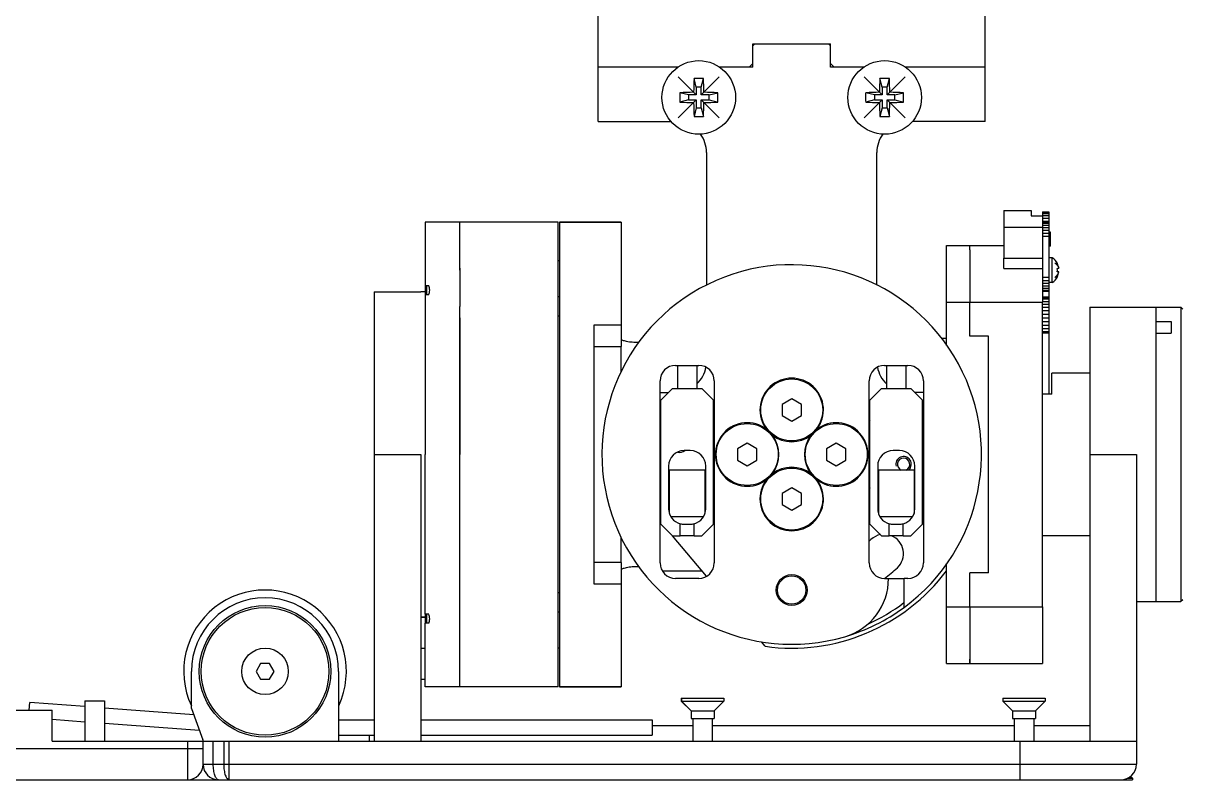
# Model space of a CAD drawing. Header units: millimetres. Extents: x 0 to 594, y 0 to 420.
# Drawn here: x 42.1 to 117, y 107.5 to 156.4 of the extents above; entities that cross this region are included whole.
import ezdxf

# ---------------------------------------------------------------- set-up
doc = ezdxf.new("R2010")
doc.units = ezdxf.units.MM
doc.header["$LTSCALE"] = 32.67
doc.layers.get('0').update_dxf_attribs({"linetype": 'CONTINUOUS'})
for name, color, linetype in [('APSF_BLANK_LAYER', 7, 'CONTINUOUS'), ('AXIS', 7, 'CONTINUOUS'), ('COSMETIC', 7, 'CONTINUOUS')]:
    doc.layers.add(name, color=color, linetype=linetype)

msp = doc.modelspace()

# ---------------------------------------------------------------- linework, layer by layer
at = {"color": 7, "linetype": 'CONTINUOUS'}
for p, q in [((79.253, 150.047), (79.253, 161.212)), ((104.253, 150.047), (104.253, 161.212)), ((89.253, 155.047), (94.253, 155.047)), ((89.253, 153.547), (89.253, 155.047)), ((89.378, 155.047), (89.253, 154.922)), ((94.253, 154.922), (94.128, 155.047)), ((94.253, 153.547), (94.253, 155.047)), ((84.409, 153.547), (79.253, 153.547)), ((89.253, 153.547), (87.097, 153.547)), ((89.003, 153.547), (89.253, 153.797)), ((94.253, 153.797), (94.503, 153.547)), ((96.409, 153.547), (94.253, 153.547)), ((104.253, 153.547), (99.097, 153.547)), ((85.587, 152.259), (85.447, 152.82)), ((85.918, 152.259), (86.058, 152.82)), ((97.587, 152.259), (97.447, 152.82)), ((97.918, 152.259), (98.058, 152.82)), ((85.918, 152.259), (85.587, 152.259)), ((85.587, 152.259), (85.587, 151.763)), ((85.918, 151.763), (85.918, 152.259)), ((97.918, 152.259), (97.587, 152.259)), ((97.587, 152.259), (97.587, 151.763)), ((97.918, 151.763), (97.918, 152.259)), ((85.09, 151.763), (84.53, 151.903)), ((85.09, 151.431), (84.53, 151.291)), ((85.587, 151.763), (85.09, 151.763)), ((85.09, 151.763), (85.09, 151.431)), ((85.09, 151.431), (85.587, 151.431)), ((85.587, 151.763), (85.422, 151.928)), ((85.587, 151.431), (85.422, 151.266)), ((85.587, 151.431), (85.587, 150.934)), ((85.918, 151.763), (86.084, 151.928)), ((86.415, 151.763), (85.918, 151.763)), ((85.918, 151.431), (86.415, 151.431)), ((85.918, 151.431), (86.084, 151.266)), ((85.918, 150.934), (85.918, 151.431)), ((86.415, 151.763), (86.976, 151.903)), ((86.415, 151.431), (86.415, 151.763)), ((86.415, 151.431), (86.976, 151.291)), ((97.09, 151.763), (96.53, 151.903)), ((97.09, 151.431), (96.53, 151.291)), ((97.587, 151.763), (97.09, 151.763)), ((97.09, 151.763), (97.09, 151.431)), ((97.09, 151.431), (97.587, 151.431)), ((97.587, 151.763), (97.422, 151.928)), ((97.587, 151.431), (97.422, 151.266)), ((97.587, 151.431), (97.587, 150.934)), ((97.918, 151.763), (98.084, 151.928)), ((98.415, 151.763), (97.918, 151.763)), ((97.918, 151.431), (98.415, 151.431)), ((97.918, 151.431), (98.084, 151.266)), ((97.918, 150.934), (97.918, 151.431)), ((98.415, 151.763), (98.976, 151.903)), ((98.415, 151.431), (98.415, 151.763)), ((98.415, 151.431), (98.976, 151.291)), ((85.587, 150.934), (85.447, 150.374)), ((85.587, 150.934), (85.918, 150.934)), ((85.918, 150.934), (86.058, 150.374)), ((97.587, 150.934), (97.447, 150.374)), ((97.587, 150.934), (97.918, 150.934)), ((97.918, 150.934), (98.058, 150.374)), ((79.253, 150.047), (83.96, 150.047)), ((104.253, 150.047), (99.546, 150.047)), ((86.253, 148.047), (86.253, 139.486)), ((97.253, 139.477), (97.253, 148.047)), ((105.453, 144.297), (107.203, 144.297)), ((105.453, 144.297), (105.453, 143.21)), ((107.203, 144.297), (107.203, 143.958)), ((107.203, 143.958), (107.953, 143.958)), ((107.953, 143.958), (107.953, 143.636)), ((80.753, 143.547), (76.753, 143.547)), ((80.753, 143.547), (80.753, 138.718)), ((107.953, 143.21), (105.453, 143.21)), ((105.453, 143.21), (105.453, 141.228)), ((107.953, 143.636), (107.953, 143.21)), ((107.953, 143.603), (108.351, 143.603)), ((107.953, 143.598), (108.351, 143.598)), ((107.953, 143.21), (107.953, 141.228)), ((108.351, 143.598), (108.351, 143.603)), ((107.953, 142.647), (108.351, 142.647)), ((108.453, 142.9), (108.351, 142.927)), ((108.453, 141.994), (108.453, 142.9)), ((101.753, 138.38), (101.753, 142.047)), ((103.253, 141.762), (103.253, 142.047)), ((103.253, 141.762), (103.253, 141.26)), ((108.453, 141.994), (108.351, 141.967)), ((103.253, 141.26), (103.253, 139.553)), ((105.453, 141.228), (107.953, 141.228)), ((105.453, 140.561), (105.453, 141.228)), ((107.953, 141.228), (107.953, 140.561)), ((108.568, 141.247), (108.351, 141.247)), ((108.568, 139.647), (108.568, 141.247)), ((108.901, 140.882), (108.906, 140.885)), ((105.453, 140.561), (107.953, 140.561)), ((107.953, 140.561), (107.953, 139.081)), ((108.901, 140.556), (108.999, 140.566)), ((108.999, 140.328), (108.901, 140.338)), ((108.906, 140.009), (108.901, 140.012)), ((68.083, 139.441), (68.083, 138.859)), ((68.183, 139.441), (68.183, 138.859)), ((103.253, 139.553), (103.253, 138.38)), ((108.568, 139.647), (108.351, 139.647)), ((64.801, 139.047), (67.801, 139.047)), ((64.801, 139.047), (64.802, 137.975)), ((76.753, 138.718), (76.683, 138.718)), ((80.753, 138.718), (80.753, 138.093)), ((107.953, 139.097), (108.351, 139.097)), ((107.953, 139.081), (107.953, 138.725)), ((107.953, 138.725), (107.953, 138.38)), ((107.953, 138.679), (108.351, 138.679)), ((107.953, 138.674), (108.351, 138.674)), ((107.953, 138.672), (108.351, 138.672)), ((107.953, 138.667), (108.351, 138.667)), ((108.351, 138.679), (108.351, 138.667)), ((108.351, 138.674), (108.351, 138.672)), ((64.802, 137.975), (64.802, 134.825)), ((80.753, 138.093), (80.753, 136.913)), ((101.753, 138.38), (107.953, 138.38)), ((101.753, 135.582), (101.753, 138.38)), ((103.253, 136.191), (103.253, 138.38)), ((107.953, 118.714), (107.953, 138.38)), ((111.003, 138.047), (116.878, 138.047)), ((111.003, 138.047), (111.003, 134.297)), ((115.253, 138.047), (115.253, 137.705)), ((117.003, 137.922), (116.878, 138.047)), ((116.878, 138.047), (116.878, 136.774)), ((76.753, 137.468), (76.683, 137.468)), ((115.253, 137.705), (115.253, 137.48)), ((115.253, 137.48), (115.253, 136.922)), ((115.253, 137.124), (116.253, 137.124)), ((116.253, 137.124), (116.253, 136.774)), ((79.003, 136.913), (80.753, 136.913)), ((79.003, 135.519), (79.003, 136.913)), ((80.753, 136.913), (80.753, 135.519)), ((115.253, 136.922), (115.253, 136.374)), ((115.253, 136.374), (116.253, 136.374)), ((115.253, 136.374), (115.253, 136.15)), ((115.253, 136.374), (115.253, 135.552)), ((116.253, 136.774), (116.253, 136.374)), ((116.878, 136.774), (116.878, 119.047)), ((79.003, 135.519), (80.753, 135.519)), ((79.003, 121.575), (79.003, 135.519)), ((80.753, 133.91), (80.753, 135.519)), ((101.436, 136.047), (101.753, 136.047)), ((104.453, 136.191), (103.253, 136.191)), ((104.453, 120.903), (104.453, 136.191)), ((115.253, 136.15), (115.253, 135.672)), ((115.253, 135.672), (115.253, 135.172)), ((115.253, 135.552), (115.253, 135.172)), ((64.802, 134.825), (64.802, 133.547)), ((115.253, 135.172), (115.253, 134.393)), ((115.253, 135.172), (115.253, 134.393)), ((84.254, 134.297), (85.754, 134.297)), ((84.378, 134.297), (84.378, 132.797)), ((85.628, 134.297), (85.628, 132.797)), ((97.754, 134.297), (99.254, 134.297)), ((97.878, 134.297), (97.878, 132.797)), ((99.128, 134.297), (99.128, 132.797)), ((111.003, 134.297), (111.003, 128.547)), ((115.253, 134.393), (115.253, 134.292)), ((115.253, 134.393), (115.253, 134.292)), ((115.253, 134.292), (115.253, 133.222)), ((64.802, 133.547), (64.802, 133.375)), ((64.802, 133.375), (64.802, 130.225)), ((83.254, 121.547), (83.254, 133.297)), ((86.754, 133.297), (86.754, 121.547)), ((96.754, 121.547), (96.754, 133.297)), ((100.254, 133.297), (100.254, 121.547)), ((111.003, 133.797), (108.553, 133.797)), ((108.553, 132.448), (108.553, 133.797)), ((83.254, 132.547), (83.804, 132.547)), ((84.054, 132.797), (83.304, 132.047)), ((84.054, 132.797), (85.954, 132.797)), ((86.704, 132.047), (85.954, 132.797)), ((97.554, 132.797), (96.804, 132.047)), ((97.554, 132.797), (99.454, 132.797)), ((100.204, 132.047), (99.454, 132.797)), ((100.254, 132.547), (99.704, 132.547)), ((115.253, 133.222), (115.253, 133.047)), ((115.253, 133.222), (115.253, 133.047)), ((115.253, 133.047), (115.253, 131.797)), ((83.304, 124.047), (83.304, 132.047)), ((86.704, 124.047), (86.704, 132.047)), ((91.754, 132.144), (91.129, 131.783)), ((91.129, 131.783), (91.129, 131.061)), ((92.379, 131.783), (91.754, 132.144)), ((92.379, 131.061), (92.379, 131.783)), ((96.804, 124.047), (96.804, 132.047)), ((100.204, 124.047), (100.204, 132.047)), ((108.553, 132.448), (107.953, 132.448)), ((115.253, 131.797), (115.253, 131.297)), ((91.129, 131.061), (91.754, 130.7)), ((91.754, 130.7), (92.379, 131.061)), ((115.253, 131.297), (115.253, 129.263)), ((64.802, 130.225), (64.802, 128.547)), ((85.204, 128.797), (84.804, 128.797)), ((88.879, 129.269), (88.254, 128.908)), ((88.254, 128.908), (88.254, 128.186)), ((89.504, 128.908), (88.879, 129.269)), ((89.504, 128.186), (89.504, 128.908)), ((94.629, 129.269), (94.004, 128.908)), ((94.004, 128.908), (94.004, 128.186)), ((95.254, 128.908), (94.629, 129.269)), ((95.254, 128.186), (95.254, 128.908)), ((98.704, 128.797), (98.304, 128.797)), ((115.253, 129.35), (115.253, 128.489)), ((64.802, 128.547), (64.802, 110.047)), ((88.254, 128.186), (88.879, 127.825)), ((88.879, 127.825), (89.504, 128.186)), ((94.004, 128.186), (94.629, 127.825)), ((94.629, 127.825), (95.254, 128.186)), ((111.003, 128.547), (114.003, 128.547)), ((111.003, 128.547), (111.003, 110.047)), ((114.003, 128.547), (114.003, 108.547)), ((115.253, 128.547), (115.253, 128.519)), ((115.253, 128.519), (115.253, 126.165)), ((83.804, 127.797), (83.804, 125.047)), ((86.204, 125.047), (86.204, 127.797)), ((97.304, 127.797), (97.304, 125.047)), ((99.704, 125.047), (99.704, 127.797)), ((91.754, 126.394), (91.129, 126.033)), ((91.129, 126.033), (91.129, 125.311)), ((92.379, 126.033), (91.754, 126.394)), ((92.379, 125.311), (92.379, 126.033)), ((115.253, 126.165), (115.253, 125.797)), ((115.253, 125.95), (115.253, 125.797)), ((115.253, 125.797), (115.253, 125.297)), ((91.129, 125.311), (91.754, 124.95)), ((91.754, 124.95), (92.379, 125.311)), ((115.253, 125.297), (115.253, 124.047)), ((83.304, 124.2), (83.254, 124.259)), ((83.304, 124.047), (84.054, 123.297)), ((84.554, 123.297), (84.554, 124.079)), ((85.454, 123.297), (85.454, 124.079)), ((85.954, 123.297), (86.704, 124.047)), ((96.804, 124.047), (97.554, 123.297)), ((98.054, 123.297), (98.054, 124.079)), ((98.954, 123.297), (98.954, 124.079)), ((99.454, 123.297), (100.204, 124.047)), ((115.253, 124.047), (115.253, 123.872)), ((115.253, 124.047), (115.253, 123.872)), ((115.253, 123.872), (115.253, 121.547)), ((80.753, 121.575), (80.753, 123.183)), ((84.054, 123.297), (84.554, 123.297)), ((86.252, 120.686), (84.058, 123.301)), ((85.454, 123.297), (85.954, 123.297)), ((97.554, 123.297), (98.054, 123.297)), ((98.954, 123.297), (99.454, 123.297)), ((80.753, 121.575), (79.003, 121.575)), ((79.003, 120.181), (79.003, 121.575)), ((80.753, 121.575), (80.753, 120.181)), ((101.753, 121.047), (101.753, 121.518)), ((115.253, 121.922), (115.253, 121.422)), ((115.253, 121.422), (115.253, 120.172)), ((83.394, 121.047), (85.949, 121.047)), ((85.754, 120.547), (84.254, 120.547)), ((97.754, 120.547), (99.003, 120.547)), ((99.254, 120.547), (99.004, 120.547)), ((99.004, 118.673), (99.004, 120.547)), ((101.753, 118.714), (101.753, 121.047)), ((104.453, 120.903), (103.253, 120.903)), ((103.253, 118.714), (103.253, 120.903)), ((80.753, 120.181), (79.003, 120.181)), ((80.753, 120.181), (80.753, 118.376)), ((115.253, 120.172), (115.253, 119.063)), ((76.753, 119.626), (76.683, 119.626)), ((114.003, 119.047), (116.878, 119.047)), ((115.253, 119.063), (115.253, 119.047)), ((115.253, 119.063), (115.253, 119.047)), ((117.003, 119.172), (116.878, 119.047)), ((76.753, 118.376), (76.683, 118.376)), ((80.753, 118.376), (80.753, 118.251)), ((101.753, 118.714), (107.953, 118.714)), ((101.753, 115.047), (101.753, 118.714)), ((103.253, 118.714), (103.253, 117.541)), ((107.953, 118.714), (107.953, 115.047)), ((67.801, 118.047), (68.083, 118.047)), ((68.083, 118.235), (68.083, 117.653)), ((68.183, 118.235), (68.183, 117.653)), ((80.753, 118.251), (80.753, 113.547)), ((103.253, 117.541), (103.253, 116.575)), ((67.802, 116.047), (68.083, 116.047)), ((90.046, 116.164), (89.797, 116.461)), ((103.253, 116.575), (103.253, 115.834)), ((103.253, 115.834), (103.253, 115.079)), ((103.253, 115.047), (103.253, 115.332)), ((53.003, 112.152), (53.003, 114.547)), ((57.465, 115.047), (57.176, 114.547)), ((57.176, 114.547), (57.465, 114.047)), ((58.042, 115.047), (57.465, 115.047)), ((58.331, 114.547), (58.042, 115.047)), ((58.042, 114.047), (58.331, 114.547)), ((62.503, 114.547), (62.503, 110.047)), ((57.465, 114.047), (58.042, 114.047)), ((67.802, 114.047), (68.083, 114.047)), ((80.753, 113.547), (76.753, 113.547)), ((42.524, 112.047), (42.56, 112.535)), ((46.128, 112.269), (42.56, 112.535)), ((46.127, 112.647), (47.378, 112.647)), ((46.127, 112.647), (46.127, 112.269)), ((46.128, 112.647), (46.128, 110.047)), ((47.378, 112.647), (47.378, 110.047)), ((84.627, 112.822), (87.378, 112.822)), ((84.627, 112.822), (84.627, 112.622)), ((84.627, 112.622), (87.378, 112.622)), ((84.627, 112.622), (85.252, 111.997)), ((84.628, 112.822), (84.628, 112.622)), ((84.628, 112.622), (85.253, 111.997)), ((87.378, 112.622), (86.753, 111.997)), ((87.378, 112.822), (87.378, 112.622)), ((105.376, 112.822), (108.127, 112.822)), ((105.376, 112.822), (105.376, 112.622)), ((105.376, 112.622), (108.127, 112.622)), ((105.376, 112.622), (106.001, 111.997)), ((108.126, 112.622), (107.501, 111.997)), ((108.127, 112.622), (107.502, 111.997)), ((108.126, 112.822), (108.126, 112.622)), ((108.127, 112.822), (108.127, 112.622)), ((34.253, 112.047), (44.004, 112.047)), ((44.004, 110.047), (44.004, 112.047)), ((53.152, 111.744), (47.378, 112.176)), ((53.003, 112.152), (53.738, 110.132)), ((85.252, 111.997), (86.753, 111.997)), ((85.252, 111.997), (85.252, 111.497)), ((85.253, 111.997), (85.253, 111.497)), ((86.753, 111.997), (86.753, 111.497)), ((106.001, 111.997), (107.502, 111.997)), ((106.001, 111.997), (106.001, 111.497)), ((107.501, 111.997), (107.501, 111.497)), ((107.502, 111.997), (107.502, 111.497)), ((46.128, 111.276), (44.004, 111.435)), ((46.127, 111.276), (46.127, 110.047)), ((53.523, 110.724), (47.378, 111.183)), ((62.503, 111.409), (64.802, 111.409)), ((67.802, 111.409), (82.753, 111.409)), ((82.753, 111.409), (82.753, 110.419)), ((82.753, 111.047), (85.378, 111.047)), ((85.252, 111.497), (86.753, 111.497)), ((85.377, 111.497), (85.377, 111.047)), ((85.378, 111.497), (85.378, 110.047)), ((86.628, 111.497), (86.628, 110.047)), ((86.628, 111.047), (106.126, 111.047)), ((106.001, 111.497), (107.502, 111.497)), ((106.126, 111.497), (106.126, 110.047)), ((107.376, 111.497), (107.376, 110.047)), ((107.376, 111.047), (111.003, 111.047)), ((107.377, 111.497), (107.377, 111.047)), ((62.503, 110.419), (64.802, 110.419)), ((64.503, 110.047), (64.503, 110.419)), ((67.802, 110.419), (82.753, 110.419)), ((53.753, 109.547), (34.253, 109.547)), ((44.004, 110.047), (114.003, 110.047)), ((52.754, 110.047), (52.753, 107.547)), ((53.753, 108.547), (53.753, 110.047)), ((54.412, 108.547), (54.412, 110.047)), ((55.088, 110.047), (55.088, 108.547)), ((55.43, 107.547), (55.43, 110.047)), ((106.503, 107.547), (106.504, 110.047)), ((53.753, 108.547), (114.003, 108.547)), ((36.253, 107.547), (113.753, 107.547)), ((113.421, 107.647), (113.753, 107.647)), ((113.634, 107.766), (113.753, 107.647)), ((113.753, 107.647), (113.753, 107.547))]:
    msp.add_line(p, q, dxfattribs=at)
at = {"color": 6, "linetype": 'CONTINUOUS'}
for p, q in [((107.953, 144.206), (108.351, 144.206)), ((107.953, 144.206), (107.953, 144.107)), ((107.953, 144.181), (108.351, 144.181)), ((107.953, 144.107), (108.351, 144.107)), ((107.953, 144.107), (107.953, 143.958)), ((107.953, 143.983), (108.351, 143.983)), ((107.953, 143.811), (108.351, 143.811)), ((108.351, 144.206), (108.351, 144.107)), ((108.351, 144.107), (108.351, 143.811)), ((108.351, 143.811), (108.351, 143.603)), ((107.953, 143.575), (108.351, 143.575)), ((107.953, 143.482), (108.351, 143.482)), ((107.953, 143.358), (108.351, 143.358)), ((107.953, 143.205), (108.351, 143.205)), ((107.953, 143.032), (108.351, 143.032)), ((108.351, 143.598), (108.351, 143.482)), ((108.351, 143.482), (108.351, 143.358)), ((108.351, 143.358), (108.351, 143.205)), ((108.351, 143.205), (108.351, 143.032)), ((108.351, 143.032), (108.351, 142.843)), ((107.953, 142.843), (108.351, 142.843)), ((108.351, 142.843), (108.351, 142.647)), ((108.351, 142.647), (108.351, 139.984)), ((107.953, 139.984), (108.351, 139.984)), ((107.953, 139.788), (108.351, 139.788)), ((107.953, 139.6), (108.351, 139.6)), ((107.953, 139.426), (108.351, 139.426)), ((107.953, 139.274), (108.351, 139.274)), ((108.351, 139.984), (108.351, 139.788)), ((108.351, 139.788), (108.351, 139.6)), ((108.351, 139.6), (108.351, 139.426)), ((108.351, 139.426), (108.351, 139.274)), ((108.351, 139.274), (108.351, 139.149)), ((107.953, 139.149), (108.351, 139.149)), ((107.953, 139.081), (108.351, 139.081)), ((107.953, 138.725), (108.351, 138.725)), ((107.953, 138.585), (108.351, 138.585)), ((108.351, 139.149), (108.351, 139.097)), ((108.351, 139.097), (108.351, 139.081)), ((108.351, 139.081), (108.351, 138.725)), ((108.351, 138.725), (108.351, 138.679)), ((108.351, 138.667), (108.351, 138.585)), ((108.351, 138.585), (108.351, 138.432)), ((107.953, 138.432), (108.351, 138.432)), ((107.953, 138.252), (108.351, 138.252)), ((107.953, 138.051), (108.351, 138.051)), ((107.953, 137.833), (108.351, 137.833)), ((108.351, 138.432), (108.351, 138.252)), ((108.351, 138.252), (108.351, 138.051)), ((108.351, 138.051), (108.351, 137.833)), ((108.351, 137.833), (108.351, 137.603)), ((107.953, 137.603), (108.351, 137.603)), ((107.953, 137.368), (108.351, 137.368)), ((107.953, 137.132), (108.351, 137.132)), ((108.351, 137.603), (108.351, 137.368)), ((108.351, 137.368), (108.351, 137.132)), ((108.351, 137.132), (108.351, 136.903)), ((107.953, 136.903), (108.351, 136.903)), ((107.953, 136.685), (108.351, 136.685)), ((107.953, 136.483), (108.351, 136.483)), ((107.953, 136.403), (108.351, 136.403)), ((108.351, 136.903), (108.351, 136.685)), ((108.351, 136.685), (108.351, 132.448))]:
    msp.add_line(p, q, dxfattribs=at)
at = {"color": 7, "linetype": 'CONTINUOUS'}
for centre, radius in [((85.753, 151.597), 2.375), ((97.753, 151.597), 2.375), ((91.754, 131.422), 2), ((88.879, 128.547), 2), ((94.629, 128.547), 2), ((91.754, 125.672), 2), ((91.754, 119.797), 0.916), ((57.754, 114.547), 4.25), ((57.754, 114.547), 4.125), ((57.754, 114.547), 1.5)]:
    msp.add_circle(centre, radius, dxfattribs=at)
for centre, radius, start, end in [((111.63, 151.635), 26.21, 177.40977, 179.36041), ((85.753, 145.095), 7.731, 87.7338, 92.2662), ((61.068, 151.669), 25.017, 0.59309, 2.63673), ((123.63, 151.635), 26.21, 177.40977, 179.36041), ((97.753, 145.095), 7.731, 87.7338, 92.2662), ((73.068, 151.669), 25.017, 0.59309, 2.63673), ((92.253, 151.597), 7.729, 177.7343, 180.00085), ((92.234, 151.596), 7.71, 179.99632, 182.26854), ((85.681, 126.912), 25.017, 90.59309, 92.63673), ((85.714, 177.474), 26.21, 267.40977, 269.36041), ((110.438, 151.525), 25.017, 180.59309, 182.63673), ((59.876, 151.559), 26.21, 357.40977, 359.36041), ((85.791, 125.72), 26.21, 87.40977, 89.36041), ((85.825, 176.282), 25.017, 270.59309, 272.63673), ((79.271, 151.597), 7.71, 359.99632, 2.26854), ((79.252, 151.597), 7.729, 357.7343, 0.00085), ((104.253, 151.597), 7.729, 177.7343, 180.00085), ((104.234, 151.596), 7.71, 179.99632, 182.26854), ((97.681, 126.912), 25.017, 90.59309, 92.63673), ((97.714, 177.474), 26.21, 267.40977, 269.36041), ((122.438, 151.525), 25.017, 180.59309, 182.63673), ((71.876, 151.559), 26.21, 357.40977, 359.36041), ((97.791, 125.72), 26.21, 87.40977, 89.36041), ((97.825, 176.282), 25.017, 270.59309, 272.63673), ((91.271, 151.597), 7.71, 359.99632, 2.26854), ((91.252, 151.597), 7.729, 357.7343, 0.00085), ((85.753, 158.099), 7.731, 267.7338, 272.2662), ((97.753, 158.099), 7.731, 267.7338, 272.2662), ((84.253, 148.047), 2, 0, 36.36623), ((99.253, 148.047), 2, 143.63377, 180), ((91.754, 128.547), 12.25, 306.28746, 286.2602), ((108.075, 140.447), 0.94, 27.75181, 58.36337), ((108.064, 140.447), 0.943, 7.21421, 27.48311), ((108.075, 140.447), 0.94, 301.63663, 332.24819), ((107.9, 140.447), 1.007, 353.79595, 6.20405), ((108.064, 140.447), 0.943, 332.51689, 352.78579), ((84.254, 133.297), 1, 90, 180), ((84.253, 134.547), 2, 313.76885, 349.44744), ((85.754, 133.297), 1, 0, 90), ((97.754, 133.297), 1, 90, 180), ((99.253, 134.547), 2, 190.56014, 226.24147), ((99.254, 133.297), 1, 0, 90), ((84.804, 127.797), 1, 90, 180), ((85.204, 127.797), 1, 0, 90), ((98.304, 127.797), 1, 90, 180), ((98.704, 127.797), 1, 0, 90), ((84.804, 125.047), 1, 180, 255.52249), ((85.204, 125.047), 1, 284.47751, 360), ((98.304, 125.047), 1, 180, 255.52249), ((98.704, 125.047), 1, 284.47751, 360), ((84.254, 121.547), 1, 180, 270), ((85.754, 121.547), 1, 270, 360), ((97.754, 121.547), 1, 180, 270), ((99.254, 121.547), 1, 270, 360), ((91.753, 128.547), 12.5, 262.14978, 323.1301), ((94.087, 120.547), 3.917, 286.2602, 360), ((57.752, 114.547), 5.25, 335.01573, 205.02401), ((57.753, 114.547), 4.75, 0, 180), ((91.753, 128.547), 12.25, 286.25815, 306.28974), ((91.753, 128.547), 12, 294.15546, 307.1689), ((53.503, 110.047), 0.25, 0, 20), ((52.753, 108.547), 1, 270, 360), ((54.753, 108.547), 1, 180, 270), ((113.003, 108.547), 1, 270, 360)]:
    msp.add_arc(centre, radius, start, end, dxfattribs=at)
at = {"color": 2, "linetype": 'CONTINUOUS'}
for centre, start, end in [((84.531, 129.179), 255, 310.19204), ((98.976, 127.915), 312.57719, 195)]:
    msp.add_arc(centre, 0.5, start, end, dxfattribs=at)
at = {"color": 7, "linetype": 'CONTINUOUS'}
for points, knots in [([(81.883, 135.778), (81.742, 135.773), (81.476, 135.779), (81.163, 135.821), (80.959, 135.87), (80.851, 135.907), (80.786, 135.937), (80.753, 135.967), (80.753, 135.98)], [0, 0, 0, 0, 0.3626, 0.680828, 0.806407, 0.902862, 0.967013, 1, 1, 1, 1]), ([(80.753, 121.114), (80.753, 121.127), (80.786, 121.156), (80.85, 121.186), (80.957, 121.223), (81.16, 121.272), (81.471, 121.315), (81.736, 121.321), (81.876, 121.316)], [0, 0, 0, 0, 0.032997, 0.097066, 0.193395, 0.318843, 0.636937, 1, 1, 1, 1]), ([(54.753, 107.547), (54.703, 107.547), (54.623, 107.609), (54.557, 107.721), (54.484, 107.901), (54.427, 108.18), (54.412, 108.419), (54.412, 108.547)], [0, 0, 0, 0, 0.136132, 0.234759, 0.355896, 0.655092, 1, 1, 1, 1]), ([(55.088, 108.547), (55.088, 108.419), (55.103, 108.18), (55.161, 107.901), (55.234, 107.721), (55.299, 107.609), (55.379, 107.547), (55.43, 107.547)], [0, 0, 0, 0, 0.344905, 0.6441, 0.765237, 0.863864, 1, 1, 1, 1])]:
    msp.add_open_spline(points, degree=3, knots=knots, dxfattribs=at)
at = {"layer": 'APSF_BLANK_LAYER', "color": 7, "linetype": 'CONTINUOUS'}
for start, end in [(172.36194, 179.94945), (352.39871, 7.60129), (180.05055, 187.63806)]:
    msp.add_arc((91.753, 128.547), 5.05, start, end, dxfattribs=at)
at = {"layer": 'AXIS', "color": 7, "linetype": 'CONTINUOUS'}
for p, q in [((76.683, 143.547), (68.083, 143.547)), ((68.083, 143.547), (68.083, 139.441)), ((70.333, 140.517), (70.333, 143.547)), ((76.683, 141.047), (76.683, 143.547)), ((76.753, 143.547), (80.753, 143.547)), ((76.753, 143.547), (76.753, 141.047)), ((101.753, 142.047), (105.453, 142.047)), ((76.753, 141.047), (76.683, 141.047)), ((76.683, 138.893), (76.683, 141.047)), ((76.753, 141.047), (76.753, 138.843)), ((70.333, 140.578), (70.333, 140.453)), ((70.333, 140.453), (70.333, 140.517)), ((70.333, 140.453), (70.333, 138.893)), ((68.333, 139.441), (68.083, 139.441)), ((68.083, 139.047), (67.801, 139.047)), ((68.333, 138.859), (68.083, 138.859)), ((68.083, 138.859), (68.083, 136.593)), ((70.333, 138.893), (70.333, 138.093)), ((76.683, 138.093), (76.683, 138.893)), ((76.753, 138.843), (76.753, 138.093)), ((70.333, 137.293), (70.333, 138.093)), ((76.683, 137.293), (76.683, 138.093)), ((76.753, 138.093), (76.753, 137.468)), ((70.333, 137.364), (70.333, 137.293)), ((70.333, 129.911), (70.333, 137.293)), ((70.333, 137.293), (70.333, 128.547)), ((76.683, 119.801), (76.683, 137.293)), ((76.753, 137.468), (76.753, 137.343)), ((76.753, 137.343), (76.753, 119.751)), ((68.083, 136.593), (68.083, 128.547)), ((111.003, 133.797), (108.553, 133.797)), ((70.333, 128.547), (70.333, 129.911)), ((90.503, 129.798), (90.129, 130.171)), ((93.004, 129.798), (93.378, 130.171)), ((64.802, 128.547), (67.802, 128.547)), ((67.802, 128.547), (67.802, 110.047)), ((68.083, 120.501), (68.083, 128.547)), ((70.333, 127.182), (70.333, 128.547)), ((70.333, 119.801), (70.333, 128.547)), ((83.853, 127.547), (86.153, 127.547)), ((83.853, 127.547), (83.853, 124.739)), ((86.153, 127.547), (86.153, 124.738)), ((90.129, 126.923), (90.503, 127.296)), ((93.004, 127.296), (93.378, 126.923)), ((97.353, 127.547), (99.653, 127.547)), ((97.353, 127.547), (97.353, 124.739)), ((99.653, 127.547), (99.653, 124.738)), ((70.333, 119.801), (70.333, 127.182)), ((83.94, 124.547), (86.067, 124.547)), ((97.44, 124.547), (99.567, 124.547)), ((84.803, 124.047), (85.203, 124.047)), ((98.303, 124.047), (98.703, 124.047)), ((85.453, 123.297), (84.553, 123.297)), ((98.953, 123.297), (98.053, 123.297)), ((111.003, 123.297), (107.953, 123.297)), ((68.083, 118.235), (68.083, 120.501)), ((70.333, 119.73), (70.333, 119.801)), ((70.333, 118.201), (70.333, 119.801)), ((76.683, 118.201), (76.683, 119.801)), ((76.753, 119.751), (76.753, 119.626)), ((76.753, 119.626), (76.753, 118.251)), ((68.083, 118.047), (67.801, 118.047)), ((68.333, 118.235), (68.083, 118.235)), ((68.333, 117.653), (68.083, 117.653)), ((68.083, 117.297), (68.083, 117.653)), ((70.333, 116.641), (70.333, 118.201)), ((76.683, 116.047), (76.683, 118.201)), ((76.753, 118.251), (76.753, 116.047)), ((68.083, 116.097), (68.083, 117.297)), ((68.083, 115.997), (68.083, 116.097)), ((70.333, 116.577), (70.333, 116.641)), ((70.333, 116.028), (70.333, 116.641)), ((70.333, 116.047), (70.333, 116.577)), ((70.333, 115.12), (70.333, 116.047)), ((76.753, 116.047), (76.683, 116.047)), ((76.683, 113.547), (76.683, 116.047)), ((76.753, 116.047), (76.753, 113.547)), ((68.083, 113.997), (68.083, 115.997)), ((70.333, 115.047), (70.333, 116.028)), ((70.333, 115.047), (70.333, 115.12)), ((70.333, 113.997), (70.333, 115.047)), ((101.753, 115.047), (107.953, 115.047)), ((68.083, 113.547), (68.083, 113.997)), ((70.333, 113.547), (70.333, 113.997)), ((70.333, 113.547), (70.333, 113.997)), ((76.683, 113.547), (68.083, 113.547)), ((76.753, 113.547), (80.753, 113.547))]:
    msp.add_line(p, q, dxfattribs=at)
msp.add_circle((91.754, 119.797), 1, dxfattribs=at)
for centre, radius, start, end in [((91.753, 128.547), 8.375, 136.61632, 137.00885), ((91.753, 128.547), 8.375, 42.94186, 43.40048), ((91.754, 131.422), 2.05, 322.39867, 217.60133), ((91.753, 128.547), 5.5, 155.84247, 157.07934), ((88.879, 128.547), 2.05, 52.39867, 307.60133), ((94.629, 128.547), 2.05, 232.39867, 127.60133), ((91.753, 128.547), 5.5, 22.91023, 24.14638), ((88.879, 128.547), 2.05, 322.39867, 37.60133), ((91.754, 131.422), 2.05, 232.39867, 307.60133), ((94.629, 128.547), 2.05, 142.39867, 217.60133), ((98.976, 127.915), 0.4, 292.20198, 247.79802), ((91.754, 125.672), 2.05, 52.39867, 127.60133), ((91.754, 125.672), 2.05, 142.39867, 37.60133), ((91.753, 128.547), 5.5, 202.92066, 204.15753), ((91.753, 128.547), 5.5, 335.85362, 337.08977), ((84.803, 125.047), 1, 255.52807, 270.00577), ((85.203, 125.047), 1, 269.99942, 284.47821), ((98.303, 125.047), 1, 255.52807, 270.00577), ((98.703, 125.047), 1, 269.99942, 284.47821), ((91.753, 128.547), 7.5, 311.87269, 313), ((97.721, 122.148), 1.25, 101.10626, 133), ((97.721, 122.148), 1.25, 313, 67.90843), ((91.753, 128.547), 10, 306.86334, 313)]:
    msp.add_arc(centre, radius, start, end, dxfattribs=at)
for points, knots in [([(68.333, 138.859), (68.364, 138.953), (68.402, 139.151), (68.365, 139.349), (68.333, 139.441)], [0, 0, 0, 0, 0.506659, 1, 1, 1, 1]), ([(68.333, 117.653), (68.365, 117.745), (68.402, 117.943), (68.364, 118.141), (68.333, 118.235)], [0, 0, 0, 0, 0.493342, 1, 1, 1, 1])]:
    msp.add_open_spline(points, degree=3, knots=knots, dxfattribs=at)
at = {"layer": 'COSMETIC', "color": 7, "linetype": 'CONTINUOUS'}
for p, q in [((84.428, 152.922), (85.422, 151.928)), ((87.078, 152.922), (86.084, 151.928)), ((96.428, 152.922), (97.422, 151.928)), ((99.078, 152.922), (98.084, 151.928)), ((84.428, 150.272), (85.422, 151.266)), ((87.078, 150.272), (86.084, 151.266)), ((96.428, 150.272), (97.422, 151.266)), ((99.078, 150.272), (98.084, 151.266))]:
    msp.add_line(p, q, dxfattribs=at)
for points in [[(108.732, 140.922), (108.74, 140.916), (108.752, 140.907), (108.766, 140.896), (108.774, 140.89), (108.78, 140.885), (108.786, 140.88), (108.791, 140.877), (108.794, 140.875), (108.795, 140.873), (108.797, 140.872), (108.799, 140.87), (108.801, 140.868), (108.805, 140.865), (108.809, 140.861), (108.816, 140.854), (108.825, 140.846), (108.834, 140.837), (108.841, 140.831), (108.846, 140.826), (108.849, 140.823), (108.851, 140.821), (108.853, 140.819), (108.854, 140.819), (108.855, 140.818), (108.856, 140.817), (108.858, 140.814), (108.862, 140.81), (108.866, 140.804), (108.871, 140.798), (108.877, 140.791), (108.884, 140.783), (108.89, 140.776), (108.894, 140.771), (108.897, 140.768), (108.9, 140.765), (108.902, 140.763), (108.903, 140.761), (108.904, 140.76), (108.904, 140.759), (108.905, 140.759), (108.905, 140.758), (108.907, 140.756), (108.908, 140.754), (108.91, 140.751), (108.913, 140.747), (108.916, 140.742), (108.921, 140.735), (108.926, 140.727), (108.931, 140.719), (108.935, 140.714), (108.938, 140.708), (108.941, 140.704), (108.943, 140.701), (108.944, 140.7), (108.945, 140.699), (108.945, 140.698), (108.946, 140.696), (108.947, 140.693), (108.949, 140.689), (108.952, 140.684), (108.956, 140.676), (108.961, 140.666), (108.966, 140.655), (108.97, 140.647), (108.973, 140.642), (108.975, 140.638), (108.976, 140.635), (108.977, 140.634), (108.977, 140.632), (108.978, 140.631), (108.978, 140.63), (108.979, 140.627), (108.981, 140.622), (108.983, 140.616), (108.985, 140.61), (108.988, 140.601), (108.992, 140.587), (108.997, 140.574), (108.999, 140.566)], [(108.732, 139.972), (108.74, 139.978), (108.752, 139.987), (108.766, 139.998), (108.774, 140.004), (108.78, 140.009), (108.786, 140.014), (108.791, 140.017), (108.794, 140.019), (108.795, 140.021), (108.797, 140.022), (108.799, 140.023), (108.801, 140.026), (108.805, 140.029), (108.809, 140.033), (108.816, 140.04), (108.825, 140.048), (108.834, 140.057), (108.841, 140.063), (108.846, 140.068), (108.849, 140.071), (108.851, 140.073), (108.853, 140.074), (108.854, 140.075), (108.855, 140.076), (108.856, 140.077), (108.858, 140.08), (108.862, 140.084), (108.866, 140.09), (108.871, 140.096), (108.877, 140.103), (108.884, 140.11), (108.89, 140.118), (108.894, 140.123), (108.897, 140.126), (108.9, 140.129), (108.902, 140.131), (108.903, 140.133), (108.904, 140.134), (108.904, 140.135), (108.905, 140.135), (108.905, 140.136), (108.907, 140.138), (108.908, 140.14), (108.91, 140.143), (108.913, 140.147), (108.916, 140.152), (108.921, 140.159), (108.926, 140.167), (108.931, 140.175), (108.935, 140.18), (108.938, 140.186), (108.941, 140.19), (108.943, 140.193), (108.944, 140.194), (108.945, 140.195), (108.945, 140.196), (108.946, 140.198), (108.947, 140.201), (108.949, 140.205), (108.952, 140.21), (108.956, 140.218), (108.961, 140.228), (108.966, 140.239), (108.97, 140.247), (108.973, 140.252), (108.975, 140.256), (108.976, 140.259), (108.977, 140.26), (108.977, 140.261), (108.978, 140.263), (108.978, 140.264), (108.979, 140.267), (108.981, 140.272), (108.983, 140.278), (108.985, 140.284), (108.988, 140.293), (108.992, 140.307), (108.997, 140.32), (108.999, 140.328)]]:
    msp.add_open_spline(points, degree=3, knots=[0, 0, 0, 0, 0.0625, 0.09375, 0.109375, 0.125, 0.140625, 0.15625, 0.160156, 0.164062, 0.167969, 0.171875, 0.179688, 0.1875, 0.203125, 0.21875, 0.25, 0.28125, 0.296875, 0.3125, 0.320312, 0.328125, 0.332031, 0.333984, 0.335938, 0.339844, 0.34375, 0.359375, 0.375, 0.390625, 0.40625, 0.4375, 0.453125, 0.46875, 0.476562, 0.484375, 0.492188, 0.496094, 0.498047, 0.5, 0.501953, 0.503906, 0.507812, 0.515625, 0.523438, 0.53125, 0.546875, 0.5625, 0.59375, 0.609375, 0.625, 0.640625, 0.65625, 0.660156, 0.664062, 0.666016, 0.667969, 0.671875, 0.679688, 0.6875, 0.703125, 0.71875, 0.75, 0.78125, 0.796875, 0.8125, 0.820312, 0.828125, 0.832031, 0.833984, 0.835938, 0.839844, 0.84375, 0.859375, 0.875, 0.890625, 0.90625, 0.9375, 1, 1, 1, 1], dxfattribs=at)

doc.saveas('drawing.dxf')
